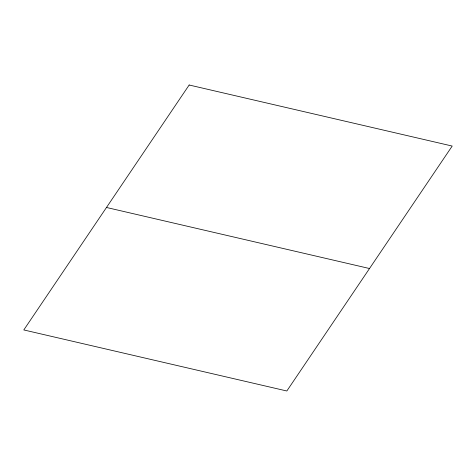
<?xml version="1.0" encoding="UTF-8"?>
<svg xmlns="http://www.w3.org/2000/svg" width="476" height="476" viewBox="0 0 476 476"><rect width="100%" height="100%" fill="white"/><g stroke="black" fill="none" stroke-linecap="round" stroke-linejoin="round"><path stroke-width="0.71" d="M106.481 207.476L369.519 268.524M189.168 85.008L23.8 329.945L286.832 390.992L452.2 146.055L189.168 85.008"/></g></svg>
